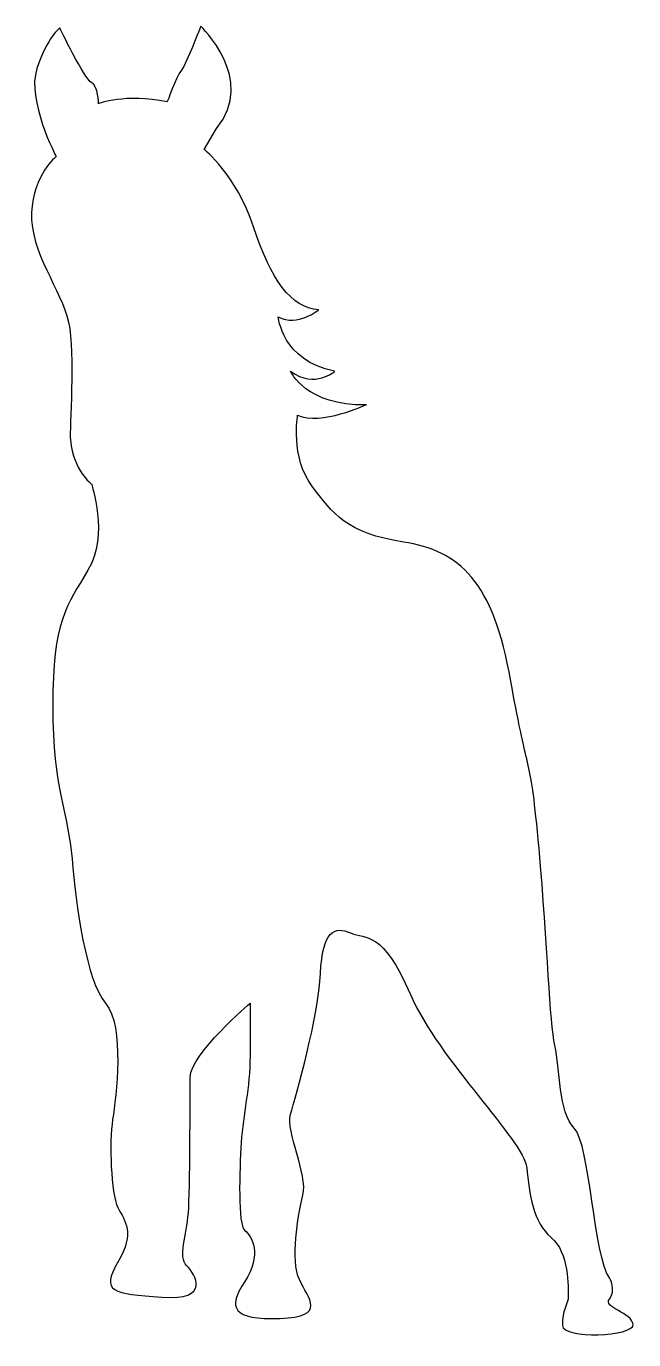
# Model space of a CAD drawing. Header units: centimetres. Extents: x -4.9 to 4.9, y -10.6 to 10.5.
import ezdxf

# ---------------------------------------------------------------- set-up
doc = ezdxf.new("R2010")
doc.units = ezdxf.units.CM
doc.header["$MEASUREMENT"] = 0
doc.layers.add('Camada 1', color=7, linetype='Continuous')

msp = doc.modelspace()

# ---------------------------------------------------------------- linework, layer by layer
at = {"layer": 'Camada 1'}
msp.add_open_spline([(-4.21739, 3.8771), (-4.23625, 4.04627), (-4.13227, 5.26712), (-4.24589, 5.77776), (-4.24589, 5.77776), (-4.35932, 6.28835), (-4.86999, 6.91253), (-4.84152, 7.5366), (-4.84152, 7.5366), (-4.81321, 8.16067), (-4.44443, 8.44439), (-4.44443, 8.44439), (-4.44443, 8.44439), (-4.44443, 8.44439), (-4.92661, 9.3521), (-4.75637, 9.86274), (-4.75637, 9.86274), (-4.58624, 10.37339), (-4.38759, 10.5152), (-4.38759, 10.5152), (-4.38759, 10.5152), (-4.38759, 10.5152), (-3.99046, 9.69251), (-3.87701, 9.63578), (-3.87701, 9.63578), (-3.76356, 9.57905), (-3.76358, 9.29537), (-3.76358, 9.29537), (-3.76358, 9.29537), (-3.76358, 9.29537), (-3.3381, 9.46566), (-2.65717, 9.32379), (-2.65717, 9.32379), (-2.65717, 9.32379), (-2.51535, 9.72096), (-2.43024, 9.83438), (-2.43024, 9.83438), (-2.34512, 9.94786), (-2.11827, 10.54357), (-2.11827, 10.54357), (-2.11827, 10.54357), (-2.11827, 10.54357), (-1.21048, 9.69259), (-1.86292, 8.89826), (-1.86292, 8.89826), (-1.86292, 8.89826), (-2.06146, 8.55785), (-2.06146, 8.55785), (-2.06146, 8.55785), (-2.06146, 8.55785), (-1.55087, 8.16068), (-1.26713, 7.30963), (-1.26713, 7.30963), (-0.98347, 6.4586), (-0.67139, 6.00473), (-0.21763, 5.97637), (-0.21763, 5.97637), (-0.21763, 5.97637), (-0.55807, 5.69268), (-0.87004, 5.86286), (-0.87004, 5.86286), (-0.87004, 5.86286), (-0.81326, 5.15372), (0.03775, 4.98349), (0.03775, 4.98349), (0.03775, 4.98349), (-0.27422, 4.69983), (-0.67139, 4.98349), (-0.67139, 4.98349), (-0.67139, 4.98349), (-0.41607, 4.41604), (0.54845, 4.44443), (0.54845, 4.44443), (0.54845, 4.44443), (-0.18918, 4.10402), (-0.55796, 4.27425), (-0.55796, 4.27425), (-0.55796, 4.27425), (-0.67136, 3.59342), (-0.331, 3.13953), (-0.331, 3.13953), (0.00944, 2.68569), (0.23629, 2.37348), (1.14416, 2.23174), (1.14416, 2.23174), (2.05195, 2.08992), (2.59095, 1.60767), (2.87459, -0.00933), (2.87459, -0.00933), (3.15825, -1.62628), (3.18656, -1.11561), (3.32848, -2.70427), (3.32848, -2.70427), (3.47019, -4.29278), (3.49871, -5.51272), (3.5838, -5.88149), (3.5838, -5.88149), (3.66884, -6.25027), (3.64042, -6.95938), (3.89577, -7.21475), (3.89577, -7.21475), (4.15109, -7.46999), (4.20793, -9.28564), (4.46317, -9.626), (4.46317, -9.626), (4.46317, -9.626), (4.5766, -9.82454), (4.46317, -9.96647), (4.46317, -9.96647), (4.34974, -10.1084), (4.83187, -10.18629), (4.84258, -10.37779), (4.84258, -10.37779), (4.85311, -10.5693), (3.7149, -10.6224), (3.70426, -10.38843), (3.70426, -10.38843), (3.69362, -10.15435), (3.80001, -10.04807), (3.80001, -9.92041), (3.80001, -9.92041), (3.80001, -9.79272), (3.81065, -9.20768), (3.52349, -8.9736), (3.52349, -8.9736), (3.23623, -8.73952), (3.17236, -8.27148), (3.12982, -7.846), (3.12982, -7.846), (3.08727, -7.42042), (1.71147, -6.10853), (1.25755, -5.05885), (1.25755, -5.05885), (0.80368, -4.00914), (0.54841, -4.1794), (0.29306, -4.06597), (0.29306, -4.06597), (0.03774, -3.95254), (-0.16081, -4.03766), (-0.18922, -4.71849), (-0.18922, -4.71849), (-0.21764, -5.39929), (-0.58631, -6.70416), (-0.67142, -6.98785), (-0.67142, -6.98785), (-0.75646, -7.27159), (-0.38776, -7.95242), (-0.47288, -8.29288), (-0.47288, -8.29288), (-0.55802, -8.63324), (-0.67153, -9.34238), (-0.52961, -9.65443), (-0.52961, -9.65443), (-0.38779, -9.96651), (-0.07593, -10.25006), (-0.84177, -10.27848), (-0.84177, -10.27848), (-1.60763, -10.30695), (-1.69275, -10.10833), (-1.40909, -9.68285), (-1.40909, -9.68285), (-1.12543, -9.25727), (-1.29566, -8.9453), (-1.40909, -8.86018), (-1.40909, -8.86018), (-1.52252, -8.77506), (-1.49421, -7.89559), (-1.4659, -7.44172), (-1.4659, -7.44172), (-1.4374, -6.98785), (-1.32398, -6.56235), (-1.32398, -6.05176), (-1.32398, -6.05176), (-1.32398, -5.54106), (-1.32398, -5.2006), (-1.32398, -5.2006), (-1.32398, -5.2006), (-1.32398, -5.2006), (-2.28847, -6.02345), (-2.28847, -6.39212), (-2.28847, -6.39212), (-2.28847, -6.7609), (-2.28847, -8.20756), (-2.31686, -8.57644), (-2.31686, -8.57644), (-2.34517, -8.9453), (-2.4872, -9.2856), (-2.34517, -9.4275), (-2.34517, -9.4275), (-2.20343, -9.56932), (-1.94808, -9.99471), (-2.74234, -9.93812), (-2.74234, -9.93812), (-3.53667, -9.88139), (-3.73522, -9.85308), (-3.45158, -9.3708), (-3.45158, -9.3708), (-3.16792, -8.88852), (-3.33815, -8.71821), (-3.45158, -8.49135), (-3.45158, -8.49135), (-3.56501, -8.26442), (-3.5935, -7.44185), (-3.5367, -7.073), (-3.5367, -7.073), (-3.47989, -6.70422), (-3.33797, -5.56961), (-3.65013, -5.20062), (-3.65013, -5.20062), (-3.96218, -4.83184), (-4.13233, -3.61211), (-4.18914, -2.87448), (-4.18914, -2.87448), (-4.24595, -2.13685), (-4.50119, -1.76807), (-4.50119, -0.40642), (-4.50119, -0.40642), (-4.50119, 0.95518), (-4.27423, 1.21058), (-3.93387, 1.7779), (-3.93387, 1.7779), (-3.59351, 2.34522), (-3.87706, 3.16792), (-3.87706, 3.16792), (-3.87706, 3.16792), (-3.87706, 3.16792), (-4.16067, 3.36651), (-4.21739, 3.8771)], degree=3, knots=[0, 0, 0, 0, 0.01724138, 0.01724138, 0.01724138, 0.01724138, 0.03448276, 0.03448276, 0.03448276, 0.03448276, 0.05172414, 0.05172414, 0.05172414, 0.05172414, 0.06896552, 0.06896552, 0.06896552, 0.06896552, 0.0862069, 0.0862069, 0.0862069, 0.0862069, 0.10344828, 0.10344828, 0.10344828, 0.10344828, 0.12068966, 0.12068966, 0.12068966, 0.12068966, 0.13793103, 0.13793103, 0.13793103, 0.13793103, 0.15517241, 0.15517241, 0.15517241, 0.15517241, 0.17241379, 0.17241379, 0.17241379, 0.17241379, 0.18965517, 0.18965517, 0.18965517, 0.18965517, 0.20689655, 0.20689655, 0.20689655, 0.20689655, 0.22413793, 0.22413793, 0.22413793, 0.22413793, 0.24137931, 0.24137931, 0.24137931, 0.24137931, 0.25862069, 0.25862069, 0.25862069, 0.25862069, 0.27586207, 0.27586207, 0.27586207, 0.27586207, 0.29310345, 0.29310345, 0.29310345, 0.29310345, 0.31034483, 0.31034483, 0.31034483, 0.31034483, 0.32758621, 0.32758621, 0.32758621, 0.32758621, 0.34482759, 0.34482759, 0.34482759, 0.34482759, 0.36206897, 0.36206897, 0.36206897, 0.36206897, 0.37931034, 0.37931034, 0.37931034, 0.37931034, 0.39655172, 0.39655172, 0.39655172, 0.39655172, 0.4137931, 0.4137931, 0.4137931, 0.4137931, 0.43103448, 0.43103448, 0.43103448, 0.43103448, 0.44827586, 0.44827586, 0.44827586, 0.44827586, 0.46551724, 0.46551724, 0.46551724, 0.46551724, 0.48275862, 0.48275862, 0.48275862, 0.48275862, 0.5, 0.5, 0.5, 0.5, 0.51724138, 0.51724138, 0.51724138, 0.51724138, 0.53448276, 0.53448276, 0.53448276, 0.53448276, 0.55172414, 0.55172414, 0.55172414, 0.55172414, 0.56896552, 0.56896552, 0.56896552, 0.56896552, 0.5862069, 0.5862069, 0.5862069, 0.5862069, 0.60344828, 0.60344828, 0.60344828, 0.60344828, 0.62068966, 0.62068966, 0.62068966, 0.62068966, 0.63793103, 0.63793103, 0.63793103, 0.63793103, 0.65517241, 0.65517241, 0.65517241, 0.65517241, 0.67241379, 0.67241379, 0.67241379, 0.67241379, 0.68965517, 0.68965517, 0.68965517, 0.68965517, 0.70689655, 0.70689655, 0.70689655, 0.70689655, 0.72413793, 0.72413793, 0.72413793, 0.72413793, 0.74137931, 0.74137931, 0.74137931, 0.74137931, 0.75862069, 0.75862069, 0.75862069, 0.75862069, 0.77586207, 0.77586207, 0.77586207, 0.77586207, 0.79310345, 0.79310345, 0.79310345, 0.79310345, 0.81034483, 0.81034483, 0.81034483, 0.81034483, 0.82758621, 0.82758621, 0.82758621, 0.82758621, 0.84482759, 0.84482759, 0.84482759, 0.84482759, 0.86206897, 0.86206897, 0.86206897, 0.86206897, 0.87931034, 0.87931034, 0.87931034, 0.87931034, 0.89655172, 0.89655172, 0.89655172, 0.89655172, 0.9137931, 0.9137931, 0.9137931, 0.9137931, 0.93103448, 0.93103448, 0.93103448, 0.93103448, 0.94827586, 0.94827586, 0.94827586, 0.94827586, 0.96551724, 0.96551724, 0.96551724, 0.96551724, 1, 1, 1, 1], dxfattribs=at)

doc.saveas('drawing.dxf')
